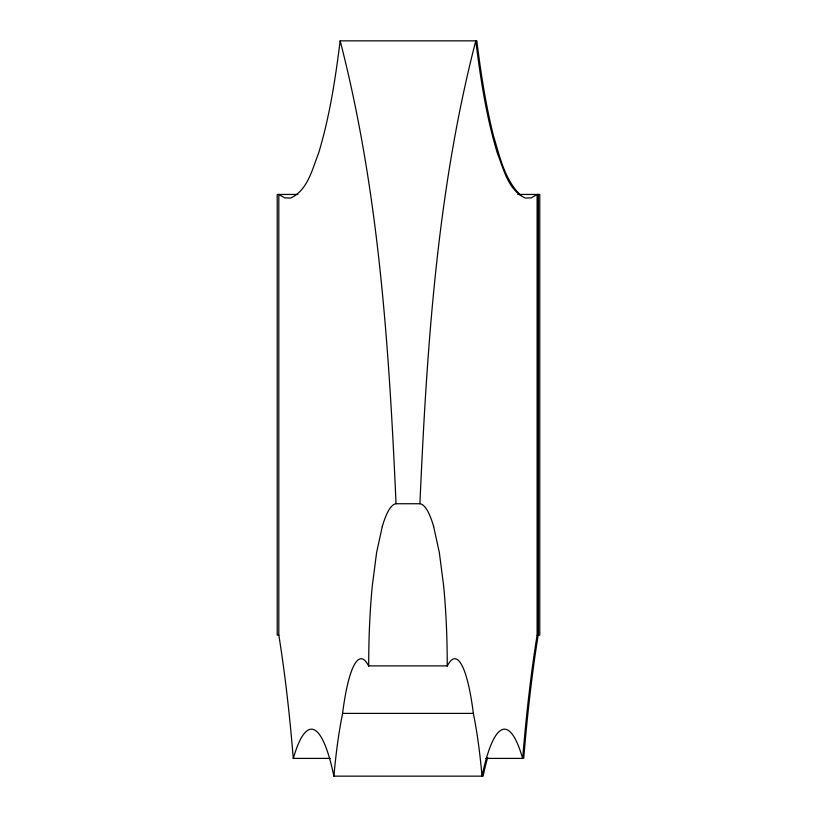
<?xml version="1.0" encoding="UTF-8"?>
<svg xmlns="http://www.w3.org/2000/svg" width="817" height="817" viewBox="0 0 817 817"><rect width="100%" height="100%" fill="white"/><g stroke="black" fill="none" stroke-linecap="round" stroke-linejoin="round"><path stroke-width="1.23" d="M433.674 526.638A165.085 28.248 90 0 0 419.897 503.742C426.811 348.512 436.809 191.852 475.77 40.85C480.539 78.698 486.268 116.637 497.359 153.228C503.711 169.201 508.174 190.361 525.402 198.082L531.275 197.826L537.116 194.446L537.116 635.136L537.964 635.136L537.964 194.446M520.613 195.202C504.477 179.566 499.708 156.302 493.417 135.571C485.645 104.433 480.764 72.672 476.832 40.85L340.168 40.85C335.399 78.698 329.67 116.637 318.579 153.228C312.227 169.201 307.764 190.361 290.535 198.082L284.663 197.826L278.822 194.446L278.822 635.136A479.375 82.017 -90 0 1 293.262 758.401L330.221 758.401M382.264 526.648L376.606 552.527L372.286 585.912A159.039 27.206 -90 0 0 368.712 665.896L447.226 665.896A159.039 27.206 -90 0 0 443.651 585.912L439.332 552.527L433.664 526.648M297.909 194.446L277.229 194.446L277.229 635.136L278.822 635.136M517.815 194.446L539.771 194.446L539.771 635.136L538.178 635.136A479.375 82.017 90 0 0 523.738 758.401L485.502 758.401M382.264 526.638A165.085 28.248 90 0 1 396.041 503.742L419.897 503.732M487.708 757.441A206.711 35.366 90 0 0 483.113 776.16L333.887 776.15A206.292 35.294 -90 0 1 342.609 713.404L473.329 713.394A206.292 35.294 -90 0 1 482.05 776.14A206.711 35.366 90 0 1 522.666 758.554M340.168 40.85C379.129 191.842 389.127 348.512 396.041 503.732M538.178 194.446L538.178 635.136M522.676 758.401A479.375 82.017 90 0 1 537.116 635.146M293.272 758.554A206.711 35.366 -90 0 1 333.887 776.16M342.589 713.292A135.132 23.121 -90 0 1 368.702 666.151M447.236 666.151A135.132 23.121 90 0 1 473.349 713.292"/></g></svg>
